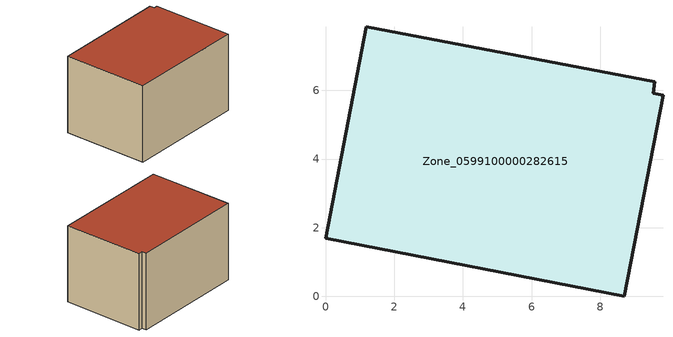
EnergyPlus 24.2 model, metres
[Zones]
Zone_0599100000282615
 floor ground (C_G): 9.59,6.25 9.54,5.92 9.83,5.86 8.7,0 0,1.7 1.19,7.86 z0
 wall outside (C_F): 9.59,6.25 1.19,7.86 0,1.7 8.7,0 9.83,5.86 9.54,5.92 9.59,6.25 z0:5.72
 roof outside (C_R): 9.54,5.92 9.59,6.25 1.19,7.86 0,1.7 8.7,0 9.83,5.86 z5.72
[BUILDING]
Pand.0599100000282615: North Axis=0; Terrain=City; Loads Convergence Tolerance Value=0.04; Temperature Convergence Tolerance Value=0.4; Solar Distribution=FullExterior; Maximum Number of Warmup Days=25; Minimum Number of Warmup Days=1
[Site:Location]
Rotterdam.The.Hague.AP_ZH_NLD Design_Conditions: Latitude=51.96; Longitude=4.45; Time Zone=1; Elevation=-4.5
[SITE:GROUNDTEMPERATURE:BUILDINGSURFACE]
18, 18, 18, 18, 18, 18, 18, 18, 18, 18, 18, 18
[MATERIAL] Thermal Absorptance=0.9; Solar Absorptance=0.7; Visible Absorptance=0.7
Name | Roughness | Thickness | Conductivity | Density | Specific Heat
G.TC.1946-1964 | MediumSmooth | 0.15 | 1 | 540 | 1210
F.TC.1946-1964 | Rough | 0.3 | 0.857143 | 1920 | 840
R.TC.1946-1964 | MediumRough | 0.2 | 0.235294 | 1500 | 1000
[CONSTRUCTION]
C_G: G.TC.1946-1964
C_F: F.TC.1946-1964
C_R: R.TC.1946-1964
[ZONE]
Zone_0599100000282615: Type=1; Multiplier=1; Ceiling Height=Autocalculate; Volume=Autocalculate; Floor Area=autocalculate; Part of Total Floor Area=Yes
[ZONEINFILTRATION:DESIGNFLOWRATE]
Infil_Zone_0599100000282615: Zone or ZoneList or Space or SpaceList=Zone_0599100000282615; Schedule=AlwaysOn; Design Flow Rate Calculation Method=Flow/Area; Flow Rate per Floor Area=0.003; Constant Term Coefficient=1; Temperature Term Coefficient=0; Velocity Term Coefficient=0; Velocity Squared Term Coefficient=0
[HVACTEMPLATE:ZONE:IDEALLOADSAIRSYSTEM]
Zone_0599100000282615: Maximum Heating Supply Air Temperature=50; Minimum Cooling Supply Air Temperature=13; Maximum Heating Supply Air Humidity Ratio=0.0156; Minimum Cooling Supply Air Humidity Ratio=0.0077; Heating Limit=NoLimit; Cooling Limit=NoLimit; Dehumidification Control Type=ConstantSensibleHeatRatio; Cooling Sensible Heat Ratio=0.7; Dehumidification Setpoint=60; Humidification Control Type=None; Humidification Setpoint=30; Outdoor Air Method=None; Outdoor Air Flow Rate per Person=0.00944; Outdoor Air Flow Rate per Zone Floor Area=0; Outdoor Air Flow Rate per Zone=0; Demand Controlled Ventilation Type=None; Outdoor Air Economizer Type=NoEconomizer; Heat Recovery Type=None; Sensible Heat Recovery Effectiveness=0.7; Latent Heat Recovery Effectiveness=0.65
[ZONECONTROL:THERMOSTAT]
ThermostatControl_Zone_0599100000282615: Zone or ZoneList=Zone_0599100000282615; Control Type Schedule=DualSetpointControlType; Control 1=Thermostat_Zone_0599100000282615; Temperature Difference Between Cutout And Setpoint=0
[THERMOSTATSETPOINT:DUALSETPOINT]
Thermostat_Zone_0599100000282615: Heating Setpoint Temperature Schedule=HeatingSetpoint_Zone_0599100000282615; Cooling Setpoint Temperature Schedule=CoolingSetpoint_Zone_0599100000282615
[SCHEDULE:COMPACT]
HeatingSetpoint_Zone_0599100000282615: Through: 12/31, For: AllDays, Until: 24:00, 21
CoolingSetpoint_Zone_0599100000282615: Through: 12/31, For: AllDays, Until: 24:00, 24
DualSetpointControlType: Through: 12/31, For: AllDays, Until: 24:00, 4
AlwaysOn: Through: 12/31, For: AllDays, Until: 24:00, 1
